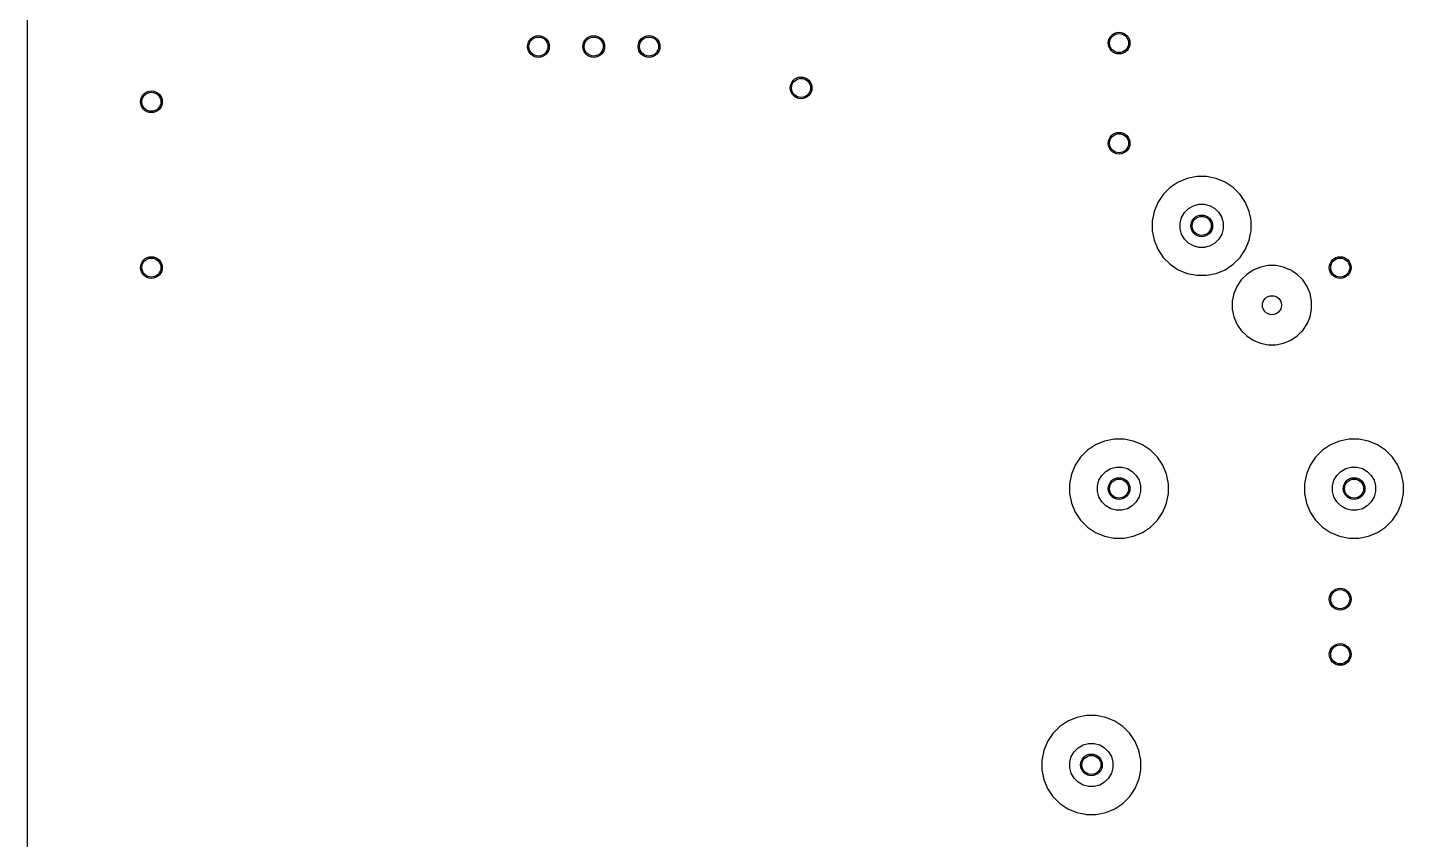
# Model space of a CAD drawing. Extents: x -2.18 to 1.8, y 0.44 to 2.81.
# Drawn here: x -2.18 to -1.184, y 1.441 to 2.029 of the extents above; entities that cross this region are included whole.
import ezdxf

# ---------------------------------------------------------------- set-up
doc = ezdxf.new("R2010")
doc.units = 0
doc.header["$MEASUREMENT"] = 0
doc.layers.add('BLACK', color=7, linetype='CONTINUOUS')

msp = doc.modelspace()

# ---------------------------------------------------------------- linework, layer by layer
at = {"layer": 'BLACK', "linetype": 'CONTINUOUS'}
for p, q in [((-2.17959, 1.88871), (-2.17959, 2.30977)), ((-1.35298, 1.91297), (-1.35797, 1.90798)), ((-1.34713, 1.91688), (-1.35298, 1.91297)), ((-1.35298, 1.91297), (-1.35298, 1.91297)), ((-1.34062, 1.91958), (-1.34713, 1.91688)), ((-1.34713, 1.91688), (-1.34713, 1.91688)), ((-1.33371, 1.92095), (-1.34062, 1.91958)), ((-1.34062, 1.91958), (-1.34062, 1.91958)), ((-1.32666, 1.92095), (-1.33371, 1.92095)), ((-1.33371, 1.92095), (-1.33371, 1.92095)), ((-1.31975, 1.91958), (-1.32666, 1.92095)), ((-1.32666, 1.92095), (-1.32666, 1.92095)), ((-1.31324, 1.91688), (-1.31975, 1.91958)), ((-1.31975, 1.91958), (-1.31975, 1.91958)), ((-1.30738, 1.91297), (-1.31324, 1.91688)), ((-1.31324, 1.91688), (-1.31324, 1.91688)), ((-1.3024, 1.90798), (-1.30738, 1.91297)), ((-1.30738, 1.91297), (-1.30738, 1.91297)), ((-1.36188, 1.90213), (-1.36458, 1.89562)), ((-1.35797, 1.90798), (-1.36188, 1.90213)), ((-1.36188, 1.90213), (-1.36188, 1.90213)), ((-1.35797, 1.90798), (-1.35797, 1.90798)), ((-1.29849, 1.90213), (-1.3024, 1.90798)), ((-1.3024, 1.90798), (-1.3024, 1.90798)), ((-1.29579, 1.89562), (-1.29849, 1.90213)), ((-1.29849, 1.90213), (-1.29849, 1.90213)), ((-1.29849, 1.90213), (-1.29849, 1.90213)), ((-1.36458, 1.89562), (-1.36595, 1.88871)), ((-1.36458, 1.89562), (-1.36458, 1.89562)), ((-1.3458, 1.88724), (-1.34473, 1.89121)), ((-1.34473, 1.89121), (-1.34268, 1.89477)), ((-1.34268, 1.89477), (-1.33977, 1.89768)), ((-1.33977, 1.89768), (-1.33621, 1.89973)), ((-1.33621, 1.89973), (-1.33224, 1.9008)), ((-1.33224, 1.9008), (-1.32813, 1.9008)), ((-1.32813, 1.9008), (-1.32416, 1.89973)), ((-1.32416, 1.89973), (-1.3206, 1.89768)), ((-1.3206, 1.89768), (-1.31769, 1.89477)), ((-1.31769, 1.89477), (-1.31563, 1.89121)), ((-1.31563, 1.89121), (-1.31457, 1.88724)), ((-1.29477, 1.89049), (-1.29579, 1.89562)), ((-2.17959, 1.83058), (-2.17959, 1.88871)), ((-1.36595, 1.88871), (-1.36595, 1.88166)), ((-1.36595, 1.88166), (-1.36458, 1.87475)), ((-1.3458, 1.88313), (-1.3458, 1.88724)), ((-1.34473, 1.87916), (-1.3458, 1.88313)), ((-1.31457, 1.88313), (-1.31563, 1.87916)), ((-1.31457, 1.88724), (-1.31457, 1.88313)), ((-1.2948, 1.87972), (-1.29442, 1.88166)), ((-1.29442, 1.88871), (-1.29477, 1.89049)), ((-1.29442, 1.88166), (-1.29442, 1.88871)), ((-1.29442, 1.88871), (-1.29442, 1.88871)), ((-1.29442, 1.88166), (-1.29442, 1.88166)), ((-1.36458, 1.87475), (-1.36458, 1.87475)), ((-1.36458, 1.87475), (-1.36188, 1.86824)), ((-1.34268, 1.8756), (-1.34473, 1.87916)), ((-1.33977, 1.87269), (-1.34268, 1.8756)), ((-1.33621, 1.87063), (-1.33977, 1.87269)), ((-1.3206, 1.87269), (-1.32416, 1.87063)), ((-1.31769, 1.8756), (-1.3206, 1.87269)), ((-1.31563, 1.87916), (-1.31769, 1.8756)), ((-1.29849, 1.86824), (-1.29579, 1.87475)), ((-1.29579, 1.87475), (-1.29504, 1.87852)), ((-1.29504, 1.87852), (-1.2948, 1.87972)), ((-1.36188, 1.86824), (-1.36188, 1.86824)), ((-1.36188, 1.86824), (-1.35797, 1.86238)), ((-1.35797, 1.86238), (-1.35797, 1.86238)), ((-1.35797, 1.86238), (-1.35298, 1.8574)), ((-1.33224, 1.86957), (-1.33621, 1.87063)), ((-1.32813, 1.86957), (-1.33224, 1.86957)), ((-1.32416, 1.87063), (-1.32813, 1.86957)), ((-1.30738, 1.8574), (-1.3024, 1.86238)), ((-1.3024, 1.86238), (-1.29849, 1.86824)), ((-1.35298, 1.8574), (-1.35298, 1.8574)), ((-1.35298, 1.8574), (-1.34713, 1.85349)), ((-1.34713, 1.85349), (-1.34713, 1.85349)), ((-1.34713, 1.85349), (-1.34713, 1.85349)), ((-1.34713, 1.85349), (-1.34062, 1.85079)), ((-1.31975, 1.85079), (-1.31324, 1.85349)), ((-1.31324, 1.85349), (-1.30738, 1.8574)), ((-1.29295, 1.85317), (-1.29765, 1.85003)), ((-1.28773, 1.85533), (-1.29295, 1.85317)), ((-1.28219, 1.85643), (-1.28773, 1.85533)), ((-1.28773, 1.85533), (-1.28773, 1.85533)), ((-1.27655, 1.85643), (-1.28219, 1.85643)), ((-1.28219, 1.85643), (-1.28219, 1.85643)), ((-1.27101, 1.85533), (-1.27655, 1.85643)), ((-1.27655, 1.85643), (-1.27655, 1.85643)), ((-1.26656, 1.85349), (-1.27101, 1.85533)), ((-1.27101, 1.85533), (-1.27101, 1.85533)), ((-1.26579, 1.85317), (-1.26656, 1.85349)), ((-1.26434, 1.8522), (-1.26579, 1.85317)), ((-1.26109, 1.85003), (-1.26434, 1.8522)), ((-1.34062, 1.85079), (-1.33371, 1.84942)), ((-1.33371, 1.84942), (-1.33371, 1.84942)), ((-1.33371, 1.84942), (-1.33371, 1.84942)), ((-1.33371, 1.84942), (-1.32666, 1.84942)), ((-1.32666, 1.84942), (-1.31975, 1.85079)), ((-1.32666, 1.84942), (-1.32666, 1.84942)), ((-1.30164, 1.84603), (-1.30478, 1.84134)), ((-1.29765, 1.85003), (-1.30164, 1.84603)), ((-1.2571, 1.84603), (-1.26109, 1.85003)), ((-1.25396, 1.84134), (-1.2571, 1.84603)), ((-1.2571, 1.84603), (-1.2571, 1.84603)), ((-1.30694, 1.83612), (-1.30804, 1.83058)), ((-1.30478, 1.84134), (-1.30694, 1.83612)), ((-1.30694, 1.83612), (-1.30694, 1.83612)), ((-1.2518, 1.83612), (-1.25396, 1.84134)), ((-1.2507, 1.83058), (-1.2518, 1.83612)), ((-2.17959, 1.69852), (-2.17959, 1.83058)), ((-1.30804, 1.83058), (-1.30804, 1.82493)), ((-1.30804, 1.82493), (-1.30694, 1.81939)), ((-1.2518, 1.81939), (-1.2507, 1.82493)), ((-1.2507, 1.82493), (-1.2507, 1.83058)), ((-1.30694, 1.81939), (-1.30694, 1.81939)), ((-1.30694, 1.81939), (-1.30478, 1.81417)), ((-1.30478, 1.81417), (-1.3042, 1.8133)), ((-1.3042, 1.8133), (-1.30164, 1.80948)), ((-1.2571, 1.80948), (-1.25396, 1.81417)), ((-1.25396, 1.81417), (-1.2518, 1.81939)), ((-1.30164, 1.80948), (-1.29765, 1.80548)), ((-1.29765, 1.80548), (-1.29765, 1.80548)), ((-1.29765, 1.80548), (-1.29295, 1.80235)), ((-1.29295, 1.80235), (-1.28773, 1.80018)), ((-1.27101, 1.80018), (-1.26579, 1.80235)), ((-1.26579, 1.80235), (-1.26109, 1.80548)), ((-1.26109, 1.80548), (-1.25816, 1.80841)), ((-1.25816, 1.80841), (-1.2571, 1.80948)), ((-1.28773, 1.80018), (-1.28219, 1.79908)), ((-1.28219, 1.79908), (-1.28219, 1.79908)), ((-1.28219, 1.79908), (-1.28219, 1.79908)), ((-1.28219, 1.79908), (-1.27655, 1.79908)), ((-1.27655, 1.79908), (-1.27101, 1.80018)), ((-1.27655, 1.79908), (-1.27655, 1.79908)), ((-1.4128, 1.72278), (-1.41778, 1.7178)), ((-1.40694, 1.7267), (-1.4128, 1.72278)), ((-1.4128, 1.72278), (-1.4128, 1.72278)), ((-1.40043, 1.72939), (-1.40694, 1.7267)), ((-1.40694, 1.7267), (-1.40694, 1.7267)), ((-1.39352, 1.73077), (-1.40043, 1.72939)), ((-1.40043, 1.72939), (-1.40043, 1.72939)), ((-1.38648, 1.73077), (-1.39352, 1.73077)), ((-1.39352, 1.73077), (-1.39352, 1.73077)), ((-1.37957, 1.72939), (-1.38648, 1.73077)), ((-1.38648, 1.73077), (-1.38648, 1.73077)), ((-1.37306, 1.7267), (-1.37957, 1.72939)), ((-1.37957, 1.72939), (-1.37957, 1.72939)), ((-1.3672, 1.72278), (-1.37306, 1.7267)), ((-1.37306, 1.7267), (-1.37306, 1.7267)), ((-1.36222, 1.7178), (-1.3672, 1.72278)), ((-1.3672, 1.72278), (-1.3672, 1.72278)), ((-1.2428, 1.72278), (-1.24778, 1.7178)), ((-1.23694, 1.7267), (-1.2428, 1.72278)), ((-1.2428, 1.72278), (-1.2428, 1.72278)), ((-1.23043, 1.72939), (-1.23694, 1.7267)), ((-1.23694, 1.7267), (-1.23694, 1.7267)), ((-1.22352, 1.73077), (-1.23043, 1.72939)), ((-1.23043, 1.72939), (-1.23043, 1.72939)), ((-1.21648, 1.73077), (-1.22352, 1.73077)), ((-1.22352, 1.73077), (-1.22352, 1.73077)), ((-1.20957, 1.72939), (-1.21648, 1.73077)), ((-1.21648, 1.73077), (-1.21648, 1.73077)), ((-1.20306, 1.7267), (-1.20957, 1.72939)), ((-1.20957, 1.72939), (-1.20957, 1.72939)), ((-1.1972, 1.72278), (-1.20306, 1.7267)), ((-1.20306, 1.7267), (-1.20306, 1.7267)), ((-1.19222, 1.7178), (-1.1972, 1.72278)), ((-1.1972, 1.72278), (-1.1972, 1.72278)), ((-1.41778, 1.7178), (-1.4217, 1.71194)), ((-1.41778, 1.7178), (-1.41778, 1.7178)), ((-1.3583, 1.71194), (-1.36222, 1.7178)), ((-1.36222, 1.7178), (-1.36222, 1.7178)), ((-1.24778, 1.7178), (-1.2517, 1.71194)), ((-1.24778, 1.7178), (-1.24778, 1.7178)), ((-1.1883, 1.71194), (-1.19222, 1.7178)), ((-1.19222, 1.7178), (-1.19222, 1.7178)), ((-1.42439, 1.70543), (-1.42577, 1.69852)), ((-1.4217, 1.71194), (-1.42439, 1.70543)), ((-1.42439, 1.70543), (-1.42439, 1.70543)), ((-1.4217, 1.71194), (-1.4217, 1.71194)), ((-1.40455, 1.70103), (-1.40249, 1.70459)), ((-1.40249, 1.70459), (-1.39959, 1.70749)), ((-1.39959, 1.70749), (-1.39603, 1.70955)), ((-1.39603, 1.70955), (-1.39206, 1.71061)), ((-1.39206, 1.71061), (-1.38794, 1.71061)), ((-1.38794, 1.71061), (-1.38397, 1.70955)), ((-1.38397, 1.70955), (-1.38041, 1.70749)), ((-1.38041, 1.70749), (-1.37751, 1.70459)), ((-1.37751, 1.70459), (-1.37545, 1.70103)), ((-1.35561, 1.70543), (-1.3583, 1.71194)), ((-1.3583, 1.71194), (-1.3583, 1.71194)), ((-1.3583, 1.71194), (-1.3583, 1.71194)), ((-1.35423, 1.69852), (-1.35561, 1.70543)), ((-1.25439, 1.70543), (-1.25577, 1.69852)), ((-1.2517, 1.71194), (-1.25439, 1.70543)), ((-1.25439, 1.70543), (-1.25439, 1.70543)), ((-1.2517, 1.71194), (-1.2517, 1.71194)), ((-1.23455, 1.70103), (-1.23249, 1.70459)), ((-1.23249, 1.70459), (-1.22959, 1.70749)), ((-1.22959, 1.70749), (-1.22603, 1.70955)), ((-1.22603, 1.70955), (-1.22206, 1.71061)), ((-1.22206, 1.71061), (-1.21794, 1.71061)), ((-1.21794, 1.71061), (-1.21397, 1.70955)), ((-1.21397, 1.70955), (-1.21041, 1.70749)), ((-1.21041, 1.70749), (-1.20751, 1.70459)), ((-1.20751, 1.70459), (-1.20545, 1.70103)), ((-1.18561, 1.70543), (-1.1883, 1.71194)), ((-1.1883, 1.71194), (-1.1883, 1.71194)), ((-1.1883, 1.71194), (-1.1883, 1.71194)), ((-1.18423, 1.69852), (-1.18561, 1.70543)), ((-2.17959, 1.49852), (-2.17959, 1.69852)), ((-1.42577, 1.69852), (-1.42577, 1.69148)), ((-1.40561, 1.69706), (-1.40455, 1.70103)), ((-1.40561, 1.69294), (-1.40561, 1.69706)), ((-1.40455, 1.68897), (-1.40561, 1.69294)), ((-1.37545, 1.70103), (-1.37439, 1.69706)), ((-1.37439, 1.69294), (-1.37545, 1.68897)), ((-1.37439, 1.69706), (-1.37439, 1.69294)), ((-1.35423, 1.69148), (-1.35423, 1.69852)), ((-1.35423, 1.69852), (-1.35423, 1.69852)), ((-1.25577, 1.69852), (-1.25577, 1.69148)), ((-1.23561, 1.69706), (-1.23455, 1.70103)), ((-1.23561, 1.69294), (-1.23561, 1.69706)), ((-1.23455, 1.68897), (-1.23561, 1.69294)), ((-1.20545, 1.70103), (-1.20439, 1.69706)), ((-1.20439, 1.69294), (-1.20545, 1.68897)), ((-1.20439, 1.69706), (-1.20439, 1.69294)), ((-1.18423, 1.69148), (-1.18423, 1.69852)), ((-1.42577, 1.69148), (-1.42439, 1.68457)), ((-1.42439, 1.68457), (-1.42439, 1.68457)), ((-1.42439, 1.68457), (-1.4217, 1.67806)), ((-1.40249, 1.68541), (-1.40455, 1.68897)), ((-1.39959, 1.68251), (-1.40249, 1.68541)), ((-1.39603, 1.68045), (-1.39959, 1.68251)), ((-1.38041, 1.68251), (-1.38397, 1.68045)), ((-1.37751, 1.68541), (-1.38041, 1.68251)), ((-1.37545, 1.68897), (-1.37751, 1.68541)), ((-1.3583, 1.67806), (-1.35561, 1.68457)), ((-1.35561, 1.68457), (-1.35423, 1.69148)), ((-1.25577, 1.69148), (-1.25439, 1.68457)), ((-1.25439, 1.68457), (-1.25439, 1.68457)), ((-1.25439, 1.68457), (-1.2517, 1.67806)), ((-1.23249, 1.68541), (-1.23455, 1.68897)), ((-1.22959, 1.68251), (-1.23249, 1.68541)), ((-1.22603, 1.68045), (-1.22959, 1.68251)), ((-1.21041, 1.68251), (-1.21397, 1.68045)), ((-1.20751, 1.68541), (-1.21041, 1.68251)), ((-1.20545, 1.68897), (-1.20751, 1.68541)), ((-1.1883, 1.67806), (-1.18561, 1.68457)), ((-1.18561, 1.68457), (-1.18423, 1.69148)), ((-1.4217, 1.67806), (-1.4217, 1.67806)), ((-1.4217, 1.67806), (-1.41778, 1.6722)), ((-1.41778, 1.6722), (-1.41778, 1.6722)), ((-1.41778, 1.6722), (-1.4128, 1.66722)), ((-1.39206, 1.67939), (-1.39603, 1.68045)), ((-1.38794, 1.67939), (-1.39206, 1.67939)), ((-1.38397, 1.68045), (-1.38794, 1.67939)), ((-1.3672, 1.66722), (-1.36222, 1.6722)), ((-1.36222, 1.6722), (-1.3583, 1.67806)), ((-1.2517, 1.67806), (-1.2517, 1.67806)), ((-1.2517, 1.67806), (-1.24778, 1.6722)), ((-1.24778, 1.6722), (-1.24778, 1.6722)), ((-1.24778, 1.6722), (-1.2428, 1.66722)), ((-1.22206, 1.67939), (-1.22603, 1.68045)), ((-1.21794, 1.67939), (-1.22206, 1.67939)), ((-1.21397, 1.68045), (-1.21794, 1.67939)), ((-1.1972, 1.66722), (-1.19222, 1.6722)), ((-1.19222, 1.6722), (-1.1883, 1.67806)), ((-1.4128, 1.66722), (-1.4128, 1.66722)), ((-1.4128, 1.66722), (-1.40694, 1.6633)), ((-1.40694, 1.6633), (-1.40694, 1.6633)), ((-1.40694, 1.6633), (-1.40694, 1.6633)), ((-1.40694, 1.6633), (-1.40043, 1.66061)), ((-1.37957, 1.66061), (-1.37306, 1.6633)), ((-1.37306, 1.6633), (-1.3672, 1.66722)), ((-1.2428, 1.66722), (-1.2428, 1.66722)), ((-1.2428, 1.66722), (-1.23694, 1.6633)), ((-1.23694, 1.6633), (-1.23694, 1.6633)), ((-1.23694, 1.6633), (-1.23694, 1.6633)), ((-1.23694, 1.6633), (-1.23043, 1.66061)), ((-1.20957, 1.66061), (-1.20306, 1.6633)), ((-1.20306, 1.6633), (-1.1972, 1.66722)), ((-1.40043, 1.66061), (-1.39352, 1.65923)), ((-1.39352, 1.65923), (-1.39352, 1.65923)), ((-1.39352, 1.65923), (-1.39352, 1.65923)), ((-1.39352, 1.65923), (-1.38648, 1.65923)), ((-1.38648, 1.65923), (-1.37957, 1.66061)), ((-1.38648, 1.65923), (-1.38648, 1.65923)), ((-1.23043, 1.66061), (-1.22352, 1.65923)), ((-1.22352, 1.65923), (-1.22352, 1.65923)), ((-1.22352, 1.65923), (-1.22352, 1.65923)), ((-1.22352, 1.65923), (-1.21648, 1.65923)), ((-1.21648, 1.65923), (-1.20957, 1.66061)), ((-1.21648, 1.65923), (-1.21648, 1.65923)), ((-1.42694, 1.5267), (-1.4328, 1.52278)), ((-1.42043, 1.52939), (-1.42694, 1.5267)), ((-1.42694, 1.5267), (-1.42694, 1.5267)), ((-1.41352, 1.53077), (-1.42043, 1.52939)), ((-1.42043, 1.52939), (-1.42043, 1.52939)), ((-1.40648, 1.53077), (-1.41352, 1.53077)), ((-1.41352, 1.53077), (-1.41352, 1.53077)), ((-1.39957, 1.52939), (-1.40648, 1.53077)), ((-1.40648, 1.53077), (-1.40648, 1.53077)), ((-1.39306, 1.5267), (-1.39957, 1.52939)), ((-1.39957, 1.52939), (-1.39957, 1.52939)), ((-1.3872, 1.52278), (-1.39306, 1.5267)), ((-1.39306, 1.5267), (-1.39306, 1.5267)), ((-1.43778, 1.5178), (-1.4417, 1.51194)), ((-1.4328, 1.52278), (-1.43778, 1.5178)), ((-1.43778, 1.5178), (-1.43778, 1.5178)), ((-1.4328, 1.52278), (-1.4328, 1.52278)), ((-1.38222, 1.5178), (-1.3872, 1.52278)), ((-1.3872, 1.52278), (-1.3872, 1.52278)), ((-1.3783, 1.51194), (-1.38222, 1.5178)), ((-1.38222, 1.5178), (-1.38222, 1.5178)), ((-1.44439, 1.50543), (-1.44577, 1.49852)), ((-1.4417, 1.51194), (-1.44439, 1.50543)), ((-1.44439, 1.50543), (-1.44439, 1.50543)), ((-1.4417, 1.51194), (-1.4417, 1.51194)), ((-1.42455, 1.50103), (-1.42249, 1.50459)), ((-1.42249, 1.50459), (-1.41959, 1.50749)), ((-1.41959, 1.50749), (-1.41603, 1.50955)), ((-1.41603, 1.50955), (-1.41206, 1.51061)), ((-1.41206, 1.51061), (-1.40794, 1.51061)), ((-1.40794, 1.51061), (-1.40397, 1.50955)), ((-1.40397, 1.50955), (-1.40041, 1.50749)), ((-1.40041, 1.50749), (-1.39751, 1.50459)), ((-1.39751, 1.50459), (-1.39545, 1.50103)), ((-1.37561, 1.50543), (-1.3783, 1.51194)), ((-1.3783, 1.51194), (-1.3783, 1.51194)), ((-1.3783, 1.51194), (-1.3783, 1.51194)), ((-1.37511, 1.50293), (-1.37561, 1.50543)), ((-2.17959, 1.39965), (-2.17959, 1.49852)), ((-1.44577, 1.49852), (-1.44577, 1.49148)), ((-1.42561, 1.49706), (-1.42455, 1.50103)), ((-1.42561, 1.49294), (-1.42561, 1.49706)), ((-1.39545, 1.50103), (-1.39439, 1.49706)), ((-1.39439, 1.49706), (-1.39439, 1.49294)), ((-1.37423, 1.49852), (-1.37511, 1.50293)), ((-1.37423, 1.49148), (-1.37423, 1.49852)), ((-1.37423, 1.49852), (-1.37423, 1.49852)), ((-1.37423, 1.49852), (-1.37423, 1.49852)), ((-1.44577, 1.49148), (-1.44439, 1.48457)), ((-1.44439, 1.48457), (-1.44439, 1.48457)), ((-1.44439, 1.48457), (-1.4417, 1.47806)), ((-1.42455, 1.48897), (-1.42561, 1.49294)), ((-1.42249, 1.48541), (-1.42455, 1.48897)), ((-1.41959, 1.48251), (-1.42249, 1.48541)), ((-1.39751, 1.48541), (-1.40041, 1.48251)), ((-1.39545, 1.48897), (-1.39751, 1.48541)), ((-1.39439, 1.49294), (-1.39545, 1.48897)), ((-1.3783, 1.47806), (-1.37561, 1.48457)), ((-1.37561, 1.48457), (-1.37554, 1.48489)), ((-1.37554, 1.48489), (-1.37423, 1.49148)), ((-1.4417, 1.47806), (-1.4417, 1.47806)), ((-1.4417, 1.47806), (-1.43778, 1.4722)), ((-1.41603, 1.48045), (-1.41959, 1.48251)), ((-1.41206, 1.47939), (-1.41603, 1.48045)), ((-1.40794, 1.47939), (-1.41206, 1.47939)), ((-1.40397, 1.48045), (-1.40794, 1.47939)), ((-1.40041, 1.48251), (-1.40397, 1.48045)), ((-1.38222, 1.4722), (-1.3783, 1.47806)), ((-1.43778, 1.4722), (-1.43778, 1.4722)), ((-1.43778, 1.4722), (-1.4328, 1.46722)), ((-1.4328, 1.46722), (-1.4328, 1.46722)), ((-1.4328, 1.46722), (-1.42694, 1.4633)), ((-1.42694, 1.4633), (-1.42694, 1.4633)), ((-1.42694, 1.4633), (-1.42694, 1.4633)), ((-1.42694, 1.4633), (-1.42043, 1.46061)), ((-1.39957, 1.46061), (-1.39306, 1.4633)), ((-1.39306, 1.4633), (-1.3872, 1.46722)), ((-1.3872, 1.46722), (-1.38222, 1.4722)), ((-1.42043, 1.46061), (-1.41433, 1.45939)), ((-1.41433, 1.45939), (-1.41352, 1.45923)), ((-1.41352, 1.45923), (-1.41352, 1.45923)), ((-1.41352, 1.45923), (-1.41352, 1.45923)), ((-1.41352, 1.45923), (-1.40648, 1.45923)), ((-1.40648, 1.45923), (-1.39957, 1.46061)), ((-1.40648, 1.45923), (-1.40648, 1.45923))]:
    msp.add_line(p, q, dxfattribs=at)
at = {"layer": 'BLACK'}
for centre, radius in [((-1.81, 2.015), 0.00787), ((-1.77, 2.015), 0.00787), ((-1.73, 2.015), 0.00787), ((-1.39, 2.0175), 0.00787), ((-1.62, 1.985), 0.00787), ((-2.09, 1.975), 0.00787), ((-1.39, 1.945), 0.00787), ((-1.33018, 1.88518), 0.00787), ((-2.09, 1.855), 0.00787), ((-1.23, 1.855), 0.00787), ((-1.27937, 1.82776), 0.00689), ((-1.39, 1.695), 0.00787), ((-1.22, 1.695), 0.00787), ((-1.23, 1.615), 0.00787), ((-1.23, 1.575), 0.00787), ((-1.41, 1.495), 0.00787)]:
    msp.add_circle(centre, radius, dxfattribs=at)
at = {"layer": 'WHITE'}
for centre in [(-1.81, 2.015), (-1.77, 2.015), (-1.73, 2.015), (-1.39, 2.0175), (-1.62, 1.985), (-2.09, 1.975), (-1.39, 1.945), (-1.33018, 1.88518), (-2.09, 1.855), (-1.23, 1.855), (-1.27937, 1.82776), (-1.39, 1.695), (-1.22, 1.695), (-1.23, 1.615), (-1.23, 1.575), (-1.41, 1.495)]:
    msp.add_circle(centre, 0.00689, dxfattribs=at)

doc.saveas('drawing.dxf')
